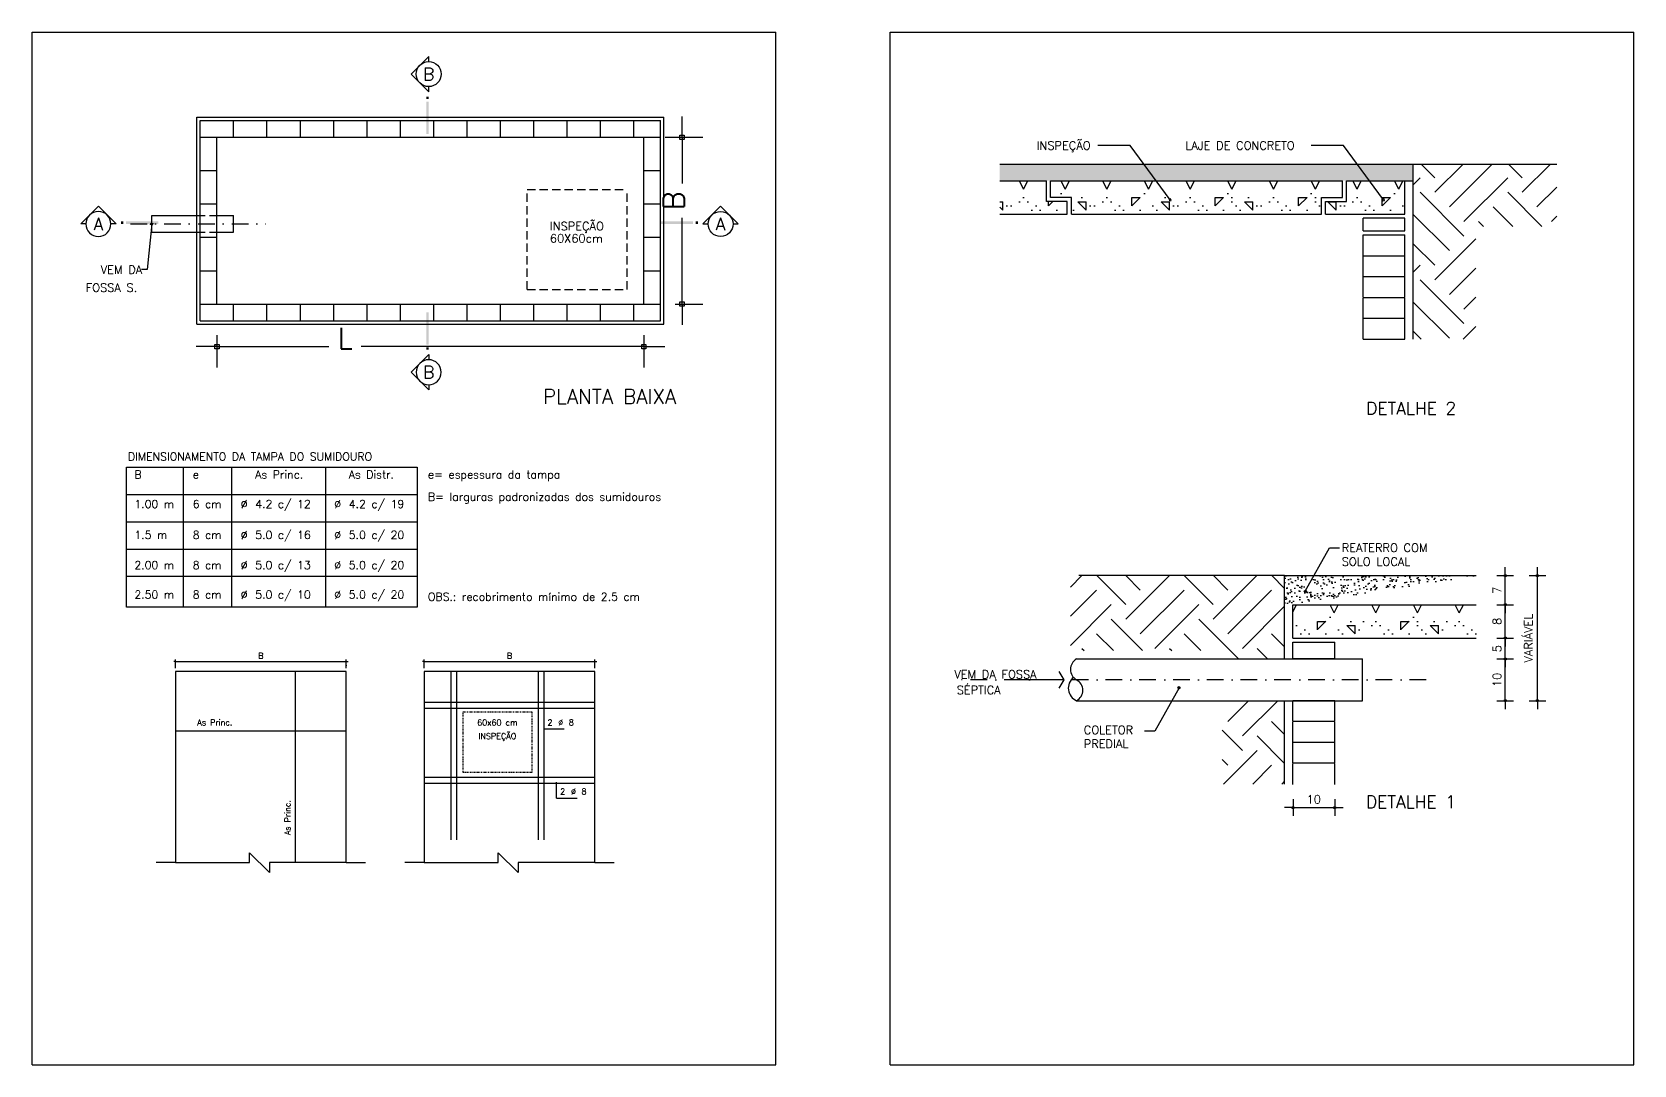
# Model space of a CAD drawing. Extents: x -2132 to -1330, y 3465 to 3713.
# Drawn here: x -1714.1 to -1329.9, y 3465.2 to 3713 of the extents above; entities that cross this region are included whole.
import ezdxf
from ezdxf.enums import TextEntityAlignment as Align

# ---------------------------------------------------------------- set-up
doc = ezdxf.new("R2010")
doc.units = 0
doc.header["$LTSCALE"] = 8
doc.header["$MEASUREMENT"] = 0
for name, pattern in [('DASHDOT', [1, 0.5, -0.25, 0, -0.25]), ('DASHDOTX2', [2, 1, -0.5, 0, -0.5]), ('HIDDEN', [0.375, 0.25, -0.125])]:
    doc.linetypes.add(name, pattern=pattern)
doc.layers.get('0').update_dxf_attribs({"linetype": 'CONTINUOUS'})
doc.layers.get('DEFPOINTS').update_dxf_attribs({"linetype": 'CONTINUOUS'})
for name, color, linetype in [('COTA', 13, 'CONTINUOUS'), ('EIXOS', 4, 'DASHDOT'), ('ESPEC', 2, 'CONTINUOUS'), ('ESTRUT', 12, 'CONTINUOUS'), ('HACHURA', 13, 'CONTINUOUS'), ('LINVISTA', 13, 'CONTINUOUS'), ('PAREDE', 6, 'CONTINUOUS'), ('PROJECAO', 13, 'HIDDEN'), ('REG120-160', 4, 'CONTINUOUS'), ('TERRENO', 4, 'CONTINUOUS')]:
    doc.layers.add(name, color=color, linetype=linetype)
doc.styles.add('REGUA120', font='simplex.shx')
doc.styles.add('REGUA140', font='simplex.shx')
doc.styles.add('REGUA60', font='simplex.shx')
doc.styles.add('REGUA80', font='simplex.shx')
doc.dimstyles.get("Standard").update_dxf_attribs({"dimtxt": 0.18, "dimasz": 0.18, "dimexe": 0.18, "dimexo": 0.0625, "dimgap": 0.09, "dimtad": 0, "dimtih": 1, "dimtoh": 1, "dimdec": 4, "dimzin": 0, "dimdsep": 46, "dimtxsty": 'Standard', "dimcen": 0.09, "dimadec": 0, "dimazin": 0, "dimtfac": 1, "dimtdec": 4, "dimtofl": 0, "dimtmove": 0, "dimatfit": 3, "dimfxl": 1, "dimtolj": 1, "dimtzin": 0, "dimarcsym": 0})

# ---------------------------------------------------------------- blocks, each defined once
blk = doc.blocks.new('INDPONTO')
at = {"color": 4, "linetype": 'ByBlock'}
blk.add_lwpolyline([(-0.2, 0.2), (0.2, 0.2), (0.2, -0.2), (-0.2, -0.2)], close=True, dxfattribs=at)
blk = doc.blocks.new('COTAPT')
at = {"color": 0, "linetype": 'ByBlock'}
blk.add_line((0, 0), (200, 0), dxfattribs=at)
at = {"color": 6, "linetype": 'ByBlock'}
blk.add_lwpolyline([(-20, 20), (20, 20), (20, -20), (-20, -20)], close=True, dxfattribs=at)
blk = doc.blocks.new('*D6')
at = {"color": 0, "linetype": 'ByBlock'}
for p, q in [((1263.92, 3443.41), (1267.92, 3443.41)), ((1265.92, 3433.42), (1265.92, 3443.4)), ((1263.92, 3433.41), (1267.92, 3433.41))]:
    blk.add_line(p, q, dxfattribs=at)
at = {"layer": 'DEFPOINTS', "color": 0, "linetype": 'ByBlock'}
for p in [(1260.92, 3443.41), (1265.92, 3443.41), (1260.92, 3433.41)]:
    blk.add_point(p, dxfattribs=at)
at = {"color": 0, "linetype": 'ByBlock', "xscale": 0.01, "yscale": 0.01, "zscale": 0.01}
for p, rotation in [((1265.92, 3443.41), 90), ((1265.92, 3433.41), 270)]:
    blk.add_blockref('COTAPT', p, dxfattribs=dict(at, rotation=rotation))
at = {"color": 2, "linetype": 'ByBlock', "insert": (1263.94, 3438.41), "char_height": 2, "attachment_point": 5, "rotation": 90, "style": 'REGUA80'}
blk.add_mtext('\\A1;10', dxfattribs=at)
blk = doc.blocks.new('*D7')
at = {"color": 0, "linetype": 'ByBlock'}
for p, q in [((1263.92, 3448.41), (1267.92, 3448.41)), ((1265.92, 3443.42), (1265.92, 3448.4)), ((1263.92, 3443.41), (1267.92, 3443.41))]:
    blk.add_line(p, q, dxfattribs=at)
at = {"layer": 'DEFPOINTS', "color": 0, "linetype": 'ByBlock'}
for p in [(1260.92, 3448.41), (1265.92, 3448.41), (1260.92, 3443.41)]:
    blk.add_point(p, dxfattribs=at)
at = {"color": 0, "linetype": 'ByBlock', "xscale": 0.01, "yscale": 0.01, "zscale": 0.01}
for p, rotation in [((1265.92, 3448.41), 90), ((1265.92, 3443.41), 270)]:
    blk.add_blockref('COTAPT', p, dxfattribs=dict(at, rotation=rotation))
at = {"color": 2, "linetype": 'ByBlock', "insert": (1263.94, 3445.91), "char_height": 2, "attachment_point": 5, "rotation": 90, "style": 'REGUA80'}
blk.add_mtext('\\A1;5', dxfattribs=at)
blk = doc.blocks.new('*D8')
at = {"color": 0, "linetype": 'ByBlock'}
for p, q in [((1263.92, 3456.41), (1267.92, 3456.41)), ((1265.92, 3448.42), (1265.92, 3456.4)), ((1263.92, 3448.41), (1267.92, 3448.41))]:
    blk.add_line(p, q, dxfattribs=at)
at = {"layer": 'DEFPOINTS', "color": 0, "linetype": 'ByBlock'}
for p in [(1260.92, 3456.41), (1265.92, 3456.41), (1260.92, 3448.41)]:
    blk.add_point(p, dxfattribs=at)
at = {"color": 0, "linetype": 'ByBlock', "xscale": 0.01, "yscale": 0.01, "zscale": 0.01}
for p, rotation in [((1265.92, 3456.41), 90), ((1265.92, 3448.41), 270)]:
    blk.add_blockref('COTAPT', p, dxfattribs=dict(at, rotation=rotation))
at = {"color": 2, "linetype": 'ByBlock', "insert": (1263.94, 3452.41), "char_height": 2, "attachment_point": 5, "rotation": 90, "style": 'REGUA80'}
blk.add_mtext('\\A1;8', dxfattribs=at)
blk = doc.blocks.new('*D9')
at = {"color": 0, "linetype": 'ByBlock'}
for p, q in [((1263.92, 3463.41), (1267.92, 3463.41)), ((1265.92, 3456.42), (1265.92, 3463.4)), ((1263.92, 3456.41), (1267.92, 3456.41))]:
    blk.add_line(p, q, dxfattribs=at)
at = {"layer": 'DEFPOINTS', "color": 0, "linetype": 'ByBlock'}
for p in [(1260.92, 3463.41), (1265.92, 3463.41), (1260.92, 3456.41)]:
    blk.add_point(p, dxfattribs=at)
at = {"color": 0, "linetype": 'ByBlock', "xscale": 0.01, "yscale": 0.01, "zscale": 0.01}
for p, rotation in [((1265.92, 3463.41), 90), ((1265.92, 3456.41), 270)]:
    blk.add_blockref('COTAPT', p, dxfattribs=dict(at, rotation=rotation))
at = {"color": 2, "linetype": 'ByBlock', "insert": (1263.94, 3459.91), "char_height": 2, "attachment_point": 5, "rotation": 90, "style": 'REGUA80'}
blk.add_mtext('\\A1;7', dxfattribs=at)
blk = doc.blocks.new('*D10')
at = {"color": 0, "linetype": 'ByBlock'}
for p, q in [((1271.6, 3463.41), (1275.6, 3463.41)), ((1273.6, 3433.42), (1273.6, 3463.4)), ((1271.6, 3433.41), (1275.6, 3433.41))]:
    blk.add_line(p, q, dxfattribs=at)
at = {"layer": 'DEFPOINTS', "color": 0, "linetype": 'ByBlock'}
for p in [(1268.6, 3463.41), (1273.6, 3463.41), (1268.6, 3433.41)]:
    blk.add_point(p, dxfattribs=at)
at = {"color": 0, "linetype": 'ByBlock', "xscale": 0.01, "yscale": 0.01, "zscale": 0.01}
for p, rotation in [((1273.6, 3463.41), 90), ((1273.6, 3433.41), 270)]:
    blk.add_blockref('COTAPT', p, dxfattribs=dict(at, rotation=rotation))
at = {"color": 2, "linetype": 'ByBlock', "insert": (1271.43, 3448.41), "char_height": 2, "attachment_point": 5, "rotation": 90, "style": 'REGUA80'}
blk.add_mtext('\\A1;VARIÁVEL', dxfattribs=at)
blk = doc.blocks.new('*D11')
at = {"color": 0, "linetype": 'ByBlock'}
for p, q in [((1214.99, 3409.75), (1214.99, 3405.75)), ((1224.99, 3409.75), (1224.99, 3405.75)), ((1215, 3407.75), (1224.98, 3407.75))]:
    blk.add_line(p, q, dxfattribs=at)
at = {"layer": 'DEFPOINTS', "color": 0, "linetype": 'ByBlock'}
for p in [(1214.99, 3412.75), (1224.99, 3412.75), (1224.99, 3407.75)]:
    blk.add_point(p, dxfattribs=at)
at = {"color": 0, "linetype": 'ByBlock', "xscale": 0.01, "yscale": 0.01, "zscale": 0.01, "rotation": 180}
blk.add_blockref('COTAPT', (1214.99, 3407.75), dxfattribs=at)
at = {"color": 0, "linetype": 'ByBlock', "xscale": 0.01, "yscale": 0.01, "zscale": 0.01}
blk.add_blockref('COTAPT', (1224.99, 3407.75), dxfattribs=at)
at = {"color": 2, "linetype": 'ByBlock', "insert": (1219.99, 3409.73), "char_height": 2, "attachment_point": 5, "style": 'REGUA80'}
blk.add_mtext('\\A1;10', dxfattribs=at)
blk = doc.blocks.new('INDSETA')
at = {"color": 4, "linetype": 'ByBlock'}
for p, q in [((1.24, 2), (0, 0)), ((0, 0), (1.24, -2))]:
    blk.add_line(p, q, dxfattribs=at)
blk = doc.blocks.new('A$C37BD664B')
at = {"layer": 'PAREDE', "color": 1}
for p, q in [((0, 525.4), (1089.4, 525.4)), ((0, 0), (0, 525.4)), ((213, 525.4), (213, 0)), ((393.7, 525.4), (393.7, 0)), ((746.9, 525.4), (746.9, 0)), ((1089.4, 525.4), (1089.4, 0)), ((0, 423), (1089.4, 423)), ((0, 320.6), (1089.4, 320.6)), ((0, 218.2), (1089.4, 218.2)), ((0, 115.9), (1089.4, 115.9)), ((1089.4, 0), (0, 0))]:
    blk.add_line(p, q, dxfattribs=at)
at = {"layer": 'PAREDE', "color": 1, "char_height": 30, "attachment_point": 1, "style": 'REGUA60'}
for s, insert in [('DIMENSIONAMENTO DA TAMPA DO SUMIDOURO', (5.8, 579.7)), ('B', (30, 512.4)), ('e', (248.5, 512.4)), ('As Princ.', (483.1, 512.4)), ('As Distr.', (833.6, 512.4)), ('e= espessura da tampa', (1130.2, 512.4)), ('B= larguras padronizadas dos sumidouros', (1130.2, 428.9)), ('1.00 m', (30, 401.9)), ('6 cm', (248.5, 401.9)), ('%%c', (428.6, 401.5)), ('4.2 c/ 12', (483.1, 401.9)), ('%%c', (779.1, 401.5)), ('4.2 c/ 19', (833.6, 401.9)), ('1.5 m', (30, 286.1)), ('8 cm', (248.5, 286.1)), ('%%c', (428.6, 285.6)), ('5.0 c/ 16', (483.1, 286.1)), ('%%c', (779.1, 285.6)), ('5.0 c/ 20', (833.6, 286.1)), ('2.00 m', (30, 172.9)), ('8 cm', (248.5, 172.9)), ('%%c', (428.6, 172.5)), ('5.0 c/ 13', (483.1, 172.9)), ('%%c', (779.1, 172.5)), ('5.0 c/ 20', (833.6, 172.9)), ('2.50 m', (30, 62.4)), ('8 cm', (248.5, 62.4)), ('%%c', (428.6, 62)), ('5.0 c/ 10', (483.1, 62.4)), ('%%c', (779.1, 62)), ('5.0 c/ 20', (833.6, 62.4)), ('OBS.: recobrimento mínimo de 2.5 cm', (1130.2, 54.3))]:
    blk.add_mtext(s, dxfattribs=dict(at, insert=insert))
blk = doc.blocks.new('CORTE2')
at = {"color": 4}
blk.add_lwpolyline([(-5, 0), (-7.07, 0), (0, 7.07), (7.07, 0), (5, 0, 1)], format="xyb", close=True, dxfattribs=at)
at = {"color": 0, "linetype": 'ByBlock'}
blk.add_arc((0, 0), 5, 180, 0, dxfattribs=at)
at = {"color": 4, "linetype": 'ByBlock'}
for points in [[(9, 0), (9, 1), (10, 0), (10, 1)], [(11, 0), (11, 1), (24, 0), (24, 1)]]:
    blk.add_solid(points, dxfattribs=at)
blk = doc.blocks.new('*D15')
at = {"color": 0, "linetype": 'ByBlock'}
for p, q in [((-1514.92, 3671.74), (-1505.87, 3671.74)), ((-1510.87, 3671.72), (-1510.87, 3660.66)), ((-1510.87, 3631.77), (-1510.87, 3652.43)), ((-1512.52, 3631.74), (-1505.87, 3631.74))]:
    blk.add_line(p, q, dxfattribs=at)
at = {"layer": 'DEFPOINTS', "color": 0, "linetype": 'ByBlock'}
for p in [(-1522.42, 3671.74), (-1510.87, 3671.74), (-1520.02, 3631.74)]:
    blk.add_point(p, dxfattribs=at)
at = {"color": 0, "linetype": 'ByBlock', "xscale": 0.025, "yscale": 0.025, "zscale": 0.025}
for p, rotation in [((-1510.87, 3671.74), 90), ((-1510.87, 3631.74), 270)]:
    blk.add_blockref('COTAPT', p, dxfattribs=dict(at, rotation=rotation))
at = {"color": 2, "linetype": 'ByBlock', "insert": (-1512.85, 3656.55), "char_height": 5, "attachment_point": 5, "rotation": 90, "style": 'REGUA80'}
blk.add_mtext('\\A1;B', dxfattribs=at)
blk = doc.blocks.new('*D16')
at = {"color": 0, "linetype": 'ByBlock'}
for p, q in [((-1622.42, 3624.24), (-1622.42, 3616.52)), ((-1520.02, 3624.24), (-1520.02, 3616.52)), ((-1622.4, 3621.52), (-1595.57, 3621.52)), ((-1520.05, 3621.52), (-1587.81, 3621.52))]:
    blk.add_line(p, q, dxfattribs=at)
at = {"layer": 'DEFPOINTS', "color": 0, "linetype": 'ByBlock'}
for p in [(-1622.42, 3631.74), (-1520.02, 3631.74), (-1520.02, 3621.52)]:
    blk.add_point(p, dxfattribs=at)
at = {"color": 0, "linetype": 'ByBlock', "xscale": 0.025, "yscale": 0.025, "zscale": 0.025, "rotation": 180}
blk.add_blockref('COTAPT', (-1622.42, 3621.52), dxfattribs=at)
at = {"color": 0, "linetype": 'ByBlock', "xscale": 0.025, "yscale": 0.025, "zscale": 0.025}
blk.add_blockref('COTAPT', (-1520.02, 3621.52), dxfattribs=at)
at = {"color": 2, "linetype": 'ByBlock', "insert": (-1591.69, 3623.5), "char_height": 5, "attachment_point": 5, "style": 'REGUA80'}
blk.add_mtext('\\A1;L', dxfattribs=at)
blk = doc.blocks.new('A$C13E42C7E')
at = {"layer": 'COTA', "linetype": 'ByBlock'}
for p, q in [((100, 1046.6), (100, 1091.6)), ((100, 1081.6), (974.2, 1081.6)), ((974.2, 1046.6), (974.2, 1091.6)), ((1375.2, 1046.6), (1375.2, 1091.6)), ((1375.2, 1081.6), (2249.4, 1081.6)), ((2249.4, 1046.6), (2249.4, 1091.6))]:
    blk.add_line(p, q, dxfattribs=at)
blk.add_point((974.2, 1060.8), dxfattribs=at)
at = {"layer": 'DEFPOINTS', "color": 0, "linetype": 'ByBlock'}
for p in [(974.2, 1081.6), (2249.4, 1081.6)]:
    blk.add_point(p, dxfattribs=at)
at = {"layer": 'PAREDE'}
for p, q in [((100, 1029.7), (100, 50)), ((974.2, 1029.7), (100, 1029.7)), ((974.2, 50), (974.2, 1029.7)), ((2249.4, 1029.7), (1375.2, 1029.7)), ((1375.2, 1029.7), (1375.2, 50)), ((2249.4, 50), (2249.4, 1029.7)), ((478.2, 100), (581.5, 0)), ((478.2, 50), (478.2, 100)), ((1753.4, 50), (1753.4, 100)), ((1753.4, 100), (1856.7, 0)), ((100, 50), (0, 50)), ((100, 50), (478.2, 50)), ((581.5, 50), (581.5, 0)), ((974.2, 50), (581.5, 50)), ((974.2, 50), (1074.2, 50)), ((1375.2, 50), (1275.2, 50)), ((1375.2, 50), (1753.4, 50)), ((1856.7, 50), (1856.7, 0)), ((2249.4, 50), (1856.7, 50)), ((2249.4, 50), (2349.4, 50))]:
    blk.add_line(p, q, dxfattribs=at)
at = {"layer": 'PAREDE', "color": 4}
for p, q in [((713.5, 1029.7), (713.5, 50)), ((1510.5, 1029.7), (1510.5, 166.2)), ((1540.5, 1029.7), (1540.5, 166.2)), ((1958.7, 1029.7), (1958.7, 166.2)), ((1988.7, 1029.7), (1988.7, 166.2)), ((1375.2, 872.8), (2249.4, 872.8)), ((1375.2, 842.8), (2249.4, 842.8)), ((100, 726.6), (974.2, 726.6)), ((1375.2, 487.3), (2249.4, 487.3)), ((1375.2, 457.3), (2249.4, 457.3))]:
    blk.add_line(p, q, dxfattribs=at)
at = {"layer": 'PAREDE', "color": 1}
for p, q in [((1988.1, 735.3), (2093, 735.3)), ((2053.4, 381), (2053.4, 463.2)), ((2053.4, 381), (2158.3, 381))]:
    blk.add_line(p, q, dxfattribs=at)
at = {"layer": 'PAREDE', "linetype": 'DASHDOTX2'}
blk.add_lwpolyline([(1574.5, 823.1), (1926.2, 823.1), (1926.2, 511.4), (1574.5, 511.4)], close=True, dxfattribs=at)
at = {"layer": 'COTA', "linetype": 'ByBlock', "xscale": 0.05, "yscale": 0.05, "zscale": 0.05, "rotation": 180}
for p in [(100, 1081.6), (1375.2, 1081.6)]:
    blk.add_blockref('COTAPT', p, dxfattribs=at)
at = {"layer": 'COTA', "linetype": 'ByBlock', "xscale": 0.05, "yscale": 0.05, "zscale": 0.05}
for p in [(974.2, 1081.6), (2249.4, 1081.6)]:
    blk.add_blockref('COTAPT', p, dxfattribs=at)
at = {"color": 2, "linetype": 'ByBlock', "char_height": 30, "attachment_point": 5, "style": 'REGUA60'}
for s, insert in [('B', (537.1, 1111)), ('B', (1812.3, 1111)), ('60x60 cm', (1749.9, 768.1)), ('INSPEÇÃO', (1749.9, 694.4))]:
    blk.add_mtext(s, dxfattribs=dict(at, insert=insert))
at = {"layer": 'PAREDE', "color": 1, "char_height": 30, "attachment_point": 1, "style": 'REGUA60'}
for s, insert in [('As Princ.', (211.3, 783.9)), ('2', (2006.7, 783.9)), ('%%c', (2061.8, 783.5)), ('8', (2116.3, 783.9)), ('2', (2072, 429.6)), ('%%c', (2127.1, 429.2)), ('8', (2181.6, 429.6))]:
    blk.add_mtext(s, dxfattribs=dict(at, insert=insert))
at = {"layer": 'PAREDE', "color": 1, "insert": (658.9, 190.3), "char_height": 30, "attachment_point": 1, "rotation": 90, "style": 'REGUA60'}
blk.add_mtext('As Princ.', dxfattribs=at)

msp = doc.modelspace()

# ---------------------------------------------------------------- hatches: boundary and pattern name
at = {"layer": 'HACHURA'}
h = msp.add_hatch(dxfattribs=at)
h.set_pattern_fill('AREIA,_O', color=256, scale=7.5)
h.set_pattern_definition([(0, (-2174.4806, 1140.9258), (4.425, 3.225), [0, -1.8, 0, -2.4, 0, -4.2]), (10, (-2171.4056, 1144.376), (2.481653, 6.225514), [0, -4.65, 0, -1.05, 0, -3.975]), (20, (-2173.9556, 1143.626), (1.580551, 7.279594), [0, -3.225, 0, -2.175, 0, -4.725]), (30, (-2171.0306, 1142.876), (0.17798, 5.99173), [0, -4.2, 0, -5.325, 0, -3.825]), (40, (-2172.3056, 1142.1258), (2.100627, 6.364196), [0, -3.075, 0, -2.475, 0, -4.275]), (50, (-2169.1556, 1141.3758), (-1.1556286, 4.6900983), [0, -0.9, 0, -5.925, 0, -3.525]), (60, (-2170.5806, 1140.626), (-1.126778, 8.098364), [0, -1.125, 0, -3.525, 0, -4.05]), (70, (-2172.3806, 1139.8758), (-2.113273, 4.280955), [0, -2.1, 0, -2.4, 0, -5.475]), (80, (-2171.8556, 1139.1258), (-2.5640755, 5.3261634), [0, -2.7, 0, -3.225]), (90, (-2168.6306, 1138.376), (-5.025, 3.45), [0, -4.125, 0, -2.325, 0, -5.475]), (100, (-2174.9306, 1139.1258), (-4.5442057, 2.016543), [0, -2.1, 0, -4.35, 0, -4.95]), (110, (-2174.1806, 1139.8758), (-4.7043345, 3.715069), [0, -3.6, 0, -2.85, 0, -3.975]), (120, (-2173.4306, 1140.626), (-6.689518, 2.286585), [0, -4.95, 0, -1.575, 0, -5.7]), (130, (-2172.6806, 1141.3758), (-4.954901, -0.0456226), [0, -2.85, 0, -1.05, 0, -5.85]), (140, (-2171.9306, 1142.126), (-7.791285, -1.001063), [0, -0.825, 0, -4.35, 0, -3.6]), (150, (-2171.1806, 1142.876), (-6.029951, -2.494181), [0, -2.1, 0, -2.475, 0, -4.8]), (160, (-2170.4306, 1143.626), (-7.421324, -4.162806), [0, -4.425, 0, -1.8, 0, -3.075]), (170, (-2169.6806, 1144.376), (-3.635932, -3.775993), [0, -2.85, 0, -1.65, 0, -5.775])])
h.paths.add_polyline_path([(-1382.839, 3677.307), (-1382.839, 3681.307), (-1482.001, 3681.307), (-1482.001, 3677.307)])
h = msp.add_hatch(dxfattribs=at)
h.set_pattern_fill('SOLO1', color=256, scale=35, style=0)
h.set_pattern_definition([(45, (-2175.68, 860.508), (2e-15, 21), [14.84924, -14.84924]), (45, (-2172.18, 857.008), (2e-15, 21), [14.84924, -14.84924]), (45, (-2168.68, 853.508), (2e-15, 21), [14.84924, -14.84924]), (315, (-2165.18, 853.508), (21, -6e-15), [14.84924, -14.84924]), (315, (-2161.68, 857.008), (21, -6e-15), [14.84924, -14.84924]), (315, (-2158.18, 860.508), (21, -6e-15), [14.84924, -14.84924])])
h.paths.add_polyline_path([(-1348.412, 3666.307), (-1367.839, 3666.307), (-1367.839, 3639.307), (-1382.839, 3639.307), (-1382.839, 3681.307), (-1348.412, 3681.307)])
h = msp.add_hatch(dxfattribs=at)
h.set_pattern_fill('CONCRETO', color=256, scale=20, style=0)
h.set_pattern_definition([(45, (-2483.327, 78.242), (0, 20.00009), [2.8284, -5.657, 1.4142, -8.4852, 2.8284, -7.07107]), (135, (-2470.327, 79.242), (-20.00009, 0), [2.82842, -4.2426, 1.4142, -7.071, 2.82842, -9.89963]), (63.43495, (-2486.327, 75.242), (1e-09, 20), [2.236, -8.944, 2.236, -8.94468]), (116.56505, (-2486.327, 75.242), (-8e-09, 20), [2.236, -8.944, 2.236, -8.94468]), (0, (-2486.327, 77.242), (0, 20), [1, -8, 2, -8, 1]), (0, (-2486.327, 80.242), (0, 20), [-3, 2, -8, 0, -7, 0]), (0, (-2486.327, 81.242), (0, 20), [-8, 0, -6, 2, -4, 0]), (0, (-2486.327, 84.242), (0, 20), [-4, 0, -5, 2, -9, 0]), (0, (-2486.327, 87.242), (0, 20), [-4, 2, -8, 2, -4, 0]), (0, (-2486.327, 92.242), (0, 20), [-3, 2, -4, 0, -11, 0]), (0, (-2486.327, 93.242), (0, 20), [-4, 0, -12, 2, -2, 0]), (90, (-2485.327, 79.242), (-20, 1e-15), [-6, 0, -6, 0, -8, 0]), (90, (-2483.327, 75.242), (-20, 1e-15), [-3, 2, -8, 0, -7, 0]), (90, (-2481.327, 75.242), (-20, 1e-15), [-8, 0, -7, 2, -3, 0]), (90, (-2470.327, 75.242), (-20, 1e-15), [-4, 2, -10, 2, -2, 0]), (90, (-2484.327, 77.242), (-20, 1e-15), [-6, 0, -7, 0, -7, 0]), (90, (-2482.327, 77.242), (-20, 1e-15), [-5, 0, -11, 0, -4, 0]), (90, (-2480.327, 78.242), (-20, 1e-15), [-10, 0, -3, 0, -7, 0]), (90, (-2479.327, 76.242), (-20, 1e-15), [-9, 0, -4, 0, -5, 0]), (90, (-2477.327, 79.242), (-20, 1e-15), [-8, 0, -3, 0, -8, 0]), (90, (-2476.327, 80.242), (-20, 1e-15), [-9, 0, -4, 0, -7, 0]), (90, (-2475.327, 75.242), (-20, 1e-15), [-12, 0, -5, 0, -3, 0]), (90, (-2474.327, 78.242), (-20, 1e-15), [-4, 0, -8, 0, -8, 0]), (90, (-2473.327, 77.242), (-20, 1e-15), [-9, 0, -5, 0, -6, 0]), (90, (-2472.327, 76.242), (-20, 1e-15), [-8, 0, -6, 0, -6, 0]), (90, (-2470.327, 77.242), (-20, 1e-15), [-6, 0, -6, 0, -8, 0]), (90, (-2468.327, 78.242), (-20, 1e-15), [-8, 0, -4, 0, -8, 0]), (90, (-2467.327, 79.242), (-20, 1e-15), [-3, 0, -12, 0, -5, 0])])
h.paths.add_polyline_path([(-1482.001, 3677.307), (-1482.001, 3669.307), (-1465.839, 3669.307), (-1465.839, 3672.307), (-1470.839, 3672.307), (-1470.839, 3677.307)])
h.paths.add_polyline_path([(-1404.839, 3669.307), (-1404.839, 3673.307), (-1399.839, 3673.307), (-1399.839, 3677.307), (-1469.839, 3677.307), (-1469.839, 3673.307), (-1464.839, 3673.307), (-1464.839, 3669.307)])
h.paths.add_polyline_path([(-1398.839, 3677.307), (-1398.839, 3672.307), (-1403.839, 3672.307), (-1403.839, 3669.307), (-1384.839, 3669.307), (-1384.839, 3677.307)])
h = msp.add_hatch(dxfattribs=at)
h.set_pattern_fill('SOLO1,_O', color=256, scale=35)
h.set_pattern_definition([(45, (-2501.81, 191.082), (2e-15, 21), [14.84924, -14.84924]), (45, (-2498.31, 187.582), (2e-15, 21), [14.84924, -14.84924]), (45, (-2494.81, 184.082), (2e-15, 21), [14.84924, -14.84924]), (315, (-2491.31, 184.082), (21, -6e-15), [14.84924, -14.84924]), (315, (-2487.81, 187.582), (21, -6e-15), [14.84924, -14.84924]), (315, (-2484.31, 191.082), (21, -6e-15), [14.84924, -14.84924])])
h.paths.add_polyline_path([(-1413.673, 3582.56), (-1463.061, 3582.56), (-1465.061, 3582.56), (-1465.061, 3564.56), (-1428.673, 3564.56), (-1428.673, 3562.56), (-1413.673, 3562.56)])
h.paths.add_polyline_path([(-1413.673, 3552.56), (-1428.673, 3552.56), (-1428.673, 3532.56), (-1413.673, 3532.56)])
h = msp.add_hatch(dxfattribs=at)
h.set_pattern_fill('AREIA,_O', color=256, scale=7.5)
h.set_pattern_definition([(0, (-1829.931, 1033.871), (4.425, 3.225), [0, -1.8, 0, -2.4, 0, -4.2]), (10, (-1826.856, 1037.321), (2.481653, 6.225514), [0, -4.65, 0, -1.05, 0, -3.975]), (20, (-1829.406, 1036.571), (1.580551, 7.279594), [0, -3.225, 0, -2.175, 0, -4.725]), (30, (-1826.481, 1035.821), (0.17798, 5.99173), [0, -4.2, 0, -5.325, 0, -3.825]), (40, (-1827.756, 1035.071), (2.100627, 6.364196), [0, -3.075, 0, -2.475, 0, -4.275]), (50, (-1824.606, 1034.321), (-1.1556286, 4.6900983), [0, -0.9, 0, -5.925, 0, -3.525]), (60, (-1826.031, 1033.571), (-1.126778, 8.098364), [0, -1.125, 0, -3.525, 0, -4.05]), (70, (-1827.831, 1032.821), (-2.113273, 4.280955), [0, -2.1, 0, -2.4, 0, -5.475]), (80, (-1827.306, 1032.071), (-2.5640755, 5.3261634), [0, -2.7, 0, -3.225]), (90, (-1824.081, 1031.321), (-5.025, 3.45), [0, -4.125, 0, -2.325, 0, -5.475]), (100, (-1830.381, 1032.071), (-4.544206, 2.016543), [0, -2.1, 0, -4.35, 0, -4.95]), (110, (-1829.631, 1032.821), (-4.7043345, 3.715069), [0, -3.6, 0, -2.85, 0, -3.975]), (120, (-1828.881, 1033.571), (-6.689518, 2.286585), [0, -4.95, 0, -1.575, 0, -5.7]), (130, (-1828.131, 1034.321), (-4.954901, -0.0456226), [0, -2.85, 0, -1.05, 0, -5.85]), (140, (-1827.381, 1035.071), (-7.791285, -1.001063), [0, -0.825, 0, -4.35, 0, -3.6]), (150, (-1826.631, 1035.821), (-6.029951, -2.494181), [0, -2.1, 0, -2.475, 0, -4.8]), (160, (-1825.881, 1036.571), (-7.421324, -4.162806), [0, -4.425, 0, -1.8, 0, -3.075]), (170, (-1825.131, 1037.321), (-3.635932, -3.775993), [0, -2.85, 0, -1.65, 0, -5.775])])
edge = h.paths.add_edge_path()
edge.add_line((-1367.752, 3575.56), (-1413.673, 3575.56))
edge.add_line((-1411.673, 3575.56), (-1367.752, 3575.56))
edge.add_line((-1413.673, 3582.56), (-1367.752, 3582.56))
h = msp.add_hatch(dxfattribs=at)
h.set_pattern_fill('CONCRETO', color=256, scale=20, style=0)
h.set_pattern_definition([(45, (-2498.81, 176.582), (0, 20.00009), [2.8284, -5.657, 1.4142, -8.4852, 2.8284, -7.07107]), (135, (-2485.81, 177.582), (-20.00009, 0), [2.82842, -4.2426, 1.4142, -7.071, 2.82842, -9.89963]), (63.43495, (-2501.809, 173.582), (1e-09, 20), [2.236, -8.944, 2.236, -8.94468]), (116.56505, (-2501.809, 173.582), (-8e-09, 20), [2.236, -8.944, 2.236, -8.94468]), (0, (-2501.81, 175.582), (0, 20), [1, -8, 2, -8, 1]), (0, (-2501.81, 178.582), (0, 20), [-3, 2, -8, 0, -7, 0]), (0, (-2501.81, 179.582), (0, 20), [-8, 0, -6, 2, -4, 0]), (0, (-2501.81, 182.582), (0, 20), [-4, 0, -5, 2, -9, 0]), (0, (-2501.81, 185.582), (0, 20), [-4, 2, -8, 2, -4, 0]), (0, (-2501.81, 190.582), (0, 20), [-3, 2, -4, 0, -11, 0]), (0, (-2501.81, 191.582), (0, 20), [-4, 0, -12, 2, -2, 0]), (90, (-2500.81, 177.582), (-20, 1e-15), [-6, 0, -6, 0, -8, 0]), (90, (-2498.81, 173.582), (-20, 1e-15), [-3, 2, -8, 0, -7, 0]), (90, (-2496.81, 173.582), (-20, 1e-15), [-8, 0, -7, 2, -3, 0]), (90, (-2485.81, 173.582), (-20, 1e-15), [-4, 2, -10, 2, -2, 0]), (90, (-2499.81, 175.582), (-20, 1e-15), [-6, 0, -7, 0, -7, 0]), (90, (-2497.81, 175.582), (-20, 1e-15), [-5, 0, -11, 0, -4, 0]), (90, (-2495.81, 176.582), (-20, 1e-15), [-10, 0, -3, 0, -7, 0]), (90, (-2494.81, 174.582), (-20, 1e-15), [-9, 0, -4, 0, -5, 0]), (90, (-2492.81, 177.582), (-20, 1e-15), [-8, 0, -3, 0, -8, 0]), (90, (-2491.81, 178.582), (-20, 1e-15), [-9, 0, -4, 0, -7, 0]), (90, (-2490.81, 173.582), (-20, 1e-15), [-12, 0, -5, 0, -3, 0]), (90, (-2489.81, 176.582), (-20, 1e-15), [-4, 0, -8, 0, -8, 0]), (90, (-2488.81, 175.582), (-20, 1e-15), [-9, 0, -5, 0, -6, 0]), (90, (-2487.81, 174.582), (-20, 1e-15), [-8, 0, -6, 0, -6, 0]), (90, (-2485.81, 175.582), (-20, 1e-15), [-6, 0, -6, 0, -8, 0]), (90, (-2483.81, 176.582), (-20, 1e-15), [-8, 0, -4, 0, -8, 0]), (90, (-2482.81, 177.582), (-20, 1e-15), [-3, 0, -12, 0, -5, 0])])
h.paths.add_polyline_path([(-1367.752, 3567.56), (-1367.752, 3575.56), (-1411.673, 3575.56), (-1411.673, 3567.56)])

# ---------------------------------------------------------------- linework, layer by layer
for p, q in [((-1674.583, 3642.917), (-1674.583, 3692.517)), ((-1674.583, 3692.517), (-1562.583, 3692.517)), ((-1673.783, 3691.717), (-1563.383, 3691.717)), ((-1673.783, 3643.717), (-1673.783, 3691.717)), ((-1665.783, 3687.717), (-1665.783, 3691.717)), ((-1657.783, 3687.717), (-1657.783, 3691.717)), ((-1649.783, 3687.717), (-1649.783, 3691.717)), ((-1641.783, 3687.717), (-1641.783, 3691.717)), ((-1633.783, 3687.717), (-1633.783, 3691.717)), ((-1625.783, 3687.717), (-1625.783, 3691.717)), ((-1617.783, 3687.717), (-1617.783, 3691.717)), ((-1609.783, 3687.717), (-1609.783, 3691.717)), ((-1601.783, 3687.717), (-1601.783, 3691.717)), ((-1593.783, 3687.717), (-1593.783, 3691.717)), ((-1585.783, 3687.717), (-1585.783, 3691.717)), ((-1577.783, 3687.717), (-1577.783, 3691.717)), ((-1569.783, 3687.717), (-1569.783, 3691.717)), ((-1563.383, 3643.717), (-1563.383, 3691.717)), ((-1562.583, 3642.917), (-1562.583, 3692.517)), ((-1673.783, 3687.717), (-1563.383, 3687.717)), ((-1669.783, 3647.717), (-1669.783, 3687.717)), ((-1567.383, 3647.717), (-1567.383, 3687.717)), ((-1482.001, 3681.307), (-1382.839, 3681.307)), ((-1673.783, 3679.717), (-1669.783, 3679.717)), ((-1567.383, 3679.717), (-1563.383, 3679.717)), ((-1673.783, 3671.717), (-1669.783, 3671.717)), ((-1567.383, 3671.717), (-1563.383, 3671.717)), ((-1685.423, 3668.917), (-1674.583, 3668.917)), ((-1685.423, 3664.917), (-1685.423, 3668.917)), ((-1669.783, 3668.917), (-1665.783, 3668.917)), ((-1665.783, 3664.917), (-1665.783, 3668.917)), ((-1685.423, 3664.917), (-1674.583, 3664.917)), ((-1673.783, 3663.717), (-1669.783, 3663.717)), ((-1669.783, 3664.917), (-1665.783, 3664.917)), ((-1567.383, 3663.717), (-1563.383, 3663.717)), ((-1673.783, 3655.717), (-1669.783, 3655.717)), ((-1567.383, 3655.717), (-1563.383, 3655.717)), ((-1673.783, 3647.717), (-1563.383, 3647.717)), ((-1665.783, 3643.717), (-1665.783, 3647.717)), ((-1657.783, 3643.717), (-1657.783, 3647.717)), ((-1649.783, 3643.717), (-1649.783, 3647.717)), ((-1641.783, 3643.717), (-1641.783, 3647.717)), ((-1633.783, 3643.717), (-1633.783, 3647.717)), ((-1625.783, 3643.717), (-1625.783, 3647.717)), ((-1625.783, 3643.717), (-1625.783, 3647.717)), ((-1617.783, 3643.717), (-1617.783, 3647.717)), ((-1609.783, 3643.717), (-1609.783, 3647.717)), ((-1601.783, 3643.717), (-1601.783, 3647.717)), ((-1593.783, 3643.717), (-1593.783, 3647.717)), ((-1585.783, 3643.717), (-1585.783, 3647.717)), ((-1577.783, 3643.717), (-1577.783, 3647.717)), ((-1569.783, 3643.717), (-1569.783, 3647.717)), ((-1674.583, 3642.917), (-1562.583, 3642.917)), ((-1673.783, 3643.717), (-1563.383, 3643.717)), ((-1413.673, 3582.56), (-1367.752, 3582.56)), ((-1463.574, 3562.56), (-1395.007, 3562.56)), ((-1395.007, 3552.56), (-1395.007, 3562.56)), ((-1463.574, 3552.56), (-1395.007, 3552.56))]:
    msp.add_line(p, q)
for centre, radius, start, end in [((-1462.241, 3560.06), 2.833, 118.07249, 241.92751), ((-1462.324, 3555.56), 3.25, 127.7637, 247.38014), ((-1464.908, 3555.06), 2.833, 298.07249, 61.92751)]:
    msp.add_arc(centre, radius, start, end)
at = {"layer": 'EIXOS'}
for p, q in [((-1690.511, 3666.917), (-1658.056, 3666.917)), ((-1379.753, 3557.56), (-1493.063, 3557.56))]:
    msp.add_line(p, q, dxfattribs=at)
at = {"layer": 'ESPEC'}
for p, q in [((-1450.721, 3685.744), (-1458.463, 3685.744)), ((-1441.167, 3672.682), (-1450.721, 3685.744)), ((-1399.536, 3685.744), (-1407.278, 3685.744)), ((-1389.981, 3672.682), (-1399.536, 3685.744)), ((-1685.423, 3666.917), (-1686.521, 3655.963)), ((-1686.521, 3655.963), (-1687.9, 3655.963)), ((-1408.73, 3578.82), (-1402.945, 3589.255)), ((-1402.945, 3589.255), (-1400.482, 3589.255)), ((-1466.562, 3557.56), (-1477.132, 3557.56)), ((-1439.018, 3555.658), (-1444.803, 3545.223)), ((-1444.803, 3545.223), (-1447.266, 3545.223))]:
    msp.add_line(p, q, dxfattribs=at)
at = {"layer": 'ESTRUT'}
for p, q in [((-1482.001, 3677.307), (-1470.839, 3677.307)), ((-1470.839, 3672.307), (-1470.839, 3677.307)), ((-1469.839, 3677.307), (-1399.839, 3677.307)), ((-1469.839, 3673.307), (-1469.839, 3677.307)), ((-1399.839, 3673.307), (-1399.839, 3677.307)), ((-1398.839, 3677.307), (-1384.839, 3677.307)), ((-1398.839, 3672.307), (-1398.839, 3677.307)), ((-1384.839, 3669.307), (-1384.839, 3677.307)), ((-1465.839, 3672.307), (-1470.839, 3672.307)), ((-1464.839, 3673.307), (-1469.839, 3673.307)), ((-1465.839, 3669.307), (-1465.839, 3672.307)), ((-1464.839, 3669.307), (-1464.839, 3673.307)), ((-1464.839, 3669.307), (-1464.839, 3673.307)), ((-1404.839, 3673.307), (-1399.839, 3673.307)), ((-1404.839, 3669.307), (-1404.839, 3673.307)), ((-1403.839, 3669.307), (-1403.839, 3672.307)), ((-1403.839, 3672.307), (-1398.839, 3672.307)), ((-1482.001, 3669.307), (-1465.839, 3669.307)), ((-1464.839, 3669.307), (-1404.839, 3669.307)), ((-1403.839, 3669.307), (-1384.839, 3669.307)), ((-1411.673, 3567.56), (-1411.673, 3575.56)), ((-1411.673, 3575.56), (-1367.752, 3575.56)), ((-1411.673, 3567.56), (-1367.752, 3567.56))]:
    msp.add_line(p, q, dxfattribs=at)
at = {"layer": 'HACHURA'}
msp.add_line((-1384.839, 3677.307), (-1382.839, 3677.307), dxfattribs=at)
at = {"layer": 'LINVISTA'}
for p, q in [((-1394.839, 3654.162), (-1394.839, 3659.162)), ((-1384.839, 3654.162), (-1384.839, 3659.162)), ((-1394.839, 3644.162), (-1394.839, 3649.162)), ((-1384.839, 3644.162), (-1384.839, 3649.162)), ((-1411.673, 3542.416), (-1411.673, 3547.416)), ((-1401.673, 3542.416), (-1401.673, 3547.416)), ((-1411.673, 3532.416), (-1411.673, 3537.416)), ((-1401.673, 3532.416), (-1401.673, 3537.416))]:
    msp.add_line(p, q, dxfattribs=at)
at = {"layer": 'PAREDE'}
for p, q in [((-1714.139, 3712.967), (-1535.709, 3712.967)), ((-1714.139, 3465.168), (-1714.139, 3712.967)), ((-1535.709, 3465.168), (-1535.709, 3712.967)), ((-1508.317, 3712.967), (-1329.887, 3712.967)), ((-1508.317, 3465.168), (-1508.317, 3712.967)), ((-1329.887, 3465.168), (-1329.887, 3712.967)), ((-1384.839, 3668.307), (-1394.839, 3668.307)), ((-1394.839, 3665.307), (-1394.839, 3668.307)), ((-1384.839, 3665.307), (-1384.839, 3668.307)), ((-1394.839, 3665.307), (-1384.839, 3665.307)), ((-1394.839, 3659.307), (-1394.839, 3664.307)), ((-1394.839, 3664.307), (-1384.839, 3664.307)), ((-1384.839, 3659.307), (-1384.839, 3664.307)), ((-1394.839, 3659.307), (-1384.839, 3659.307)), ((-1394.839, 3654.307), (-1384.839, 3654.307)), ((-1394.839, 3649.307), (-1394.839, 3654.307)), ((-1384.839, 3649.307), (-1384.839, 3654.307)), ((-1394.839, 3649.307), (-1384.839, 3649.307)), ((-1394.839, 3644.307), (-1384.839, 3644.307)), ((-1394.839, 3644.307), (-1384.839, 3644.307)), ((-1394.839, 3639.307), (-1394.839, 3644.307)), ((-1384.839, 3639.307), (-1384.839, 3644.307)), ((-1394.839, 3639.307), (-1384.839, 3639.307)), ((-1411.673, 3562.56), (-1411.673, 3566.56)), ((-1411.673, 3566.56), (-1401.673, 3566.56)), ((-1401.673, 3562.56), (-1401.673, 3566.56)), ((-1401.673, 3562.56), (-1411.673, 3562.56)), ((-1401.673, 3552.56), (-1411.673, 3552.56)), ((-1411.673, 3547.56), (-1411.673, 3552.56)), ((-1401.673, 3547.56), (-1401.673, 3552.56)), ((-1401.673, 3547.56), (-1411.673, 3547.56)), ((-1401.673, 3542.56), (-1411.673, 3542.56)), ((-1411.673, 3537.56), (-1411.673, 3542.56)), ((-1401.673, 3537.56), (-1401.673, 3542.56)), ((-1401.673, 3537.56), (-1411.673, 3537.56)), ((-1714.139, 3465.168), (-1535.709, 3465.168)), ((-1508.317, 3465.168), (-1329.887, 3465.168))]:
    msp.add_line(p, q, dxfattribs=at)
at = {"layer": 'PROJECAO'}
for p, q in [((-1595.383, 3675.205), (-1571.383, 3675.205)), ((-1595.383, 3651.205), (-1595.383, 3675.205)), ((-1571.383, 3651.205), (-1571.383, 3675.205)), ((-1674.583, 3668.917), (-1669.783, 3668.917)), ((-1674.583, 3664.917), (-1669.783, 3664.917)), ((-1595.383, 3651.205), (-1571.383, 3651.205))]:
    msp.add_line(p, q, dxfattribs=at)
at = {"layer": 'TERRENO'}
for p, q in [((-1382.839, 3681.307), (-1348.412, 3681.307)), ((-1382.839, 3639.307), (-1382.839, 3681.307)), ((-1413.673, 3582.56), (-1463.061, 3582.56)), ((-1413.673, 3562.56), (-1413.673, 3582.56)), ((-1413.673, 3532.56), (-1413.673, 3552.56))]:
    msp.add_line(p, q, dxfattribs=at)

# ---------------------------------------------------------------- block references
at = {"layer": 'ESPEC', "yscale": 0.6000000000000001, "zscale": 0.6000000000000001, "rotation": 90}
for p, xscale in [((-1618.993, 3702.876), -0.6000000000000001), ((-1618.993, 3631.351), 0.6000000000000001)]:
    msp.add_blockref('CORTE2', p, dxfattribs=dict(at, xscale=xscale))
at = {"layer": 'ESPEC', "yscale": 0.6000000000000001, "zscale": 0.6000000000000001}
for p, xscale in [((-1698.232, 3666.917), 0.6000000000000001), ((-1548.974, 3666.917), -0.6000000000000001)]:
    msp.add_blockref('CORTE2', p, dxfattribs=dict(at, xscale=xscale))
at = {"layer": 'ESPEC', "xscale": -1, "rotation": 283.0373453018161}
for p in [(-1441.167, 3672.682), (-1389.981, 3672.682)]:
    msp.add_blockref('INDPONTO', p, dxfattribs=at)
at = {"layer": 'ESPEC'}
for name, p, rotation in [('INDPONTO', (-1685.423, 3666.917), 246.5625728955142), ('INDPONTO', (-1408.73, 3578.82), 60.99309090638814), ('INDSETA', (-1466.562, 3557.56), 180), ('INDPONTO', (-1439.018, 3555.658), 240.9930909063881)]:
    msp.add_blockref(name, p, dxfattribs=dict(at, rotation=rotation))
at = {"layer": 'PAREDE'}
for name, p, xscale, yscale, zscale in [('A$C37BD664B', (-1691.52, 3574.98), 0.06400000000000002, 0.06400000000000002, 0.06400000000000002), ('A$C13E42C7E', (-1684.376, 3511.377), 0.04677750000000001, 0.04677750000000001, 0.04677750000000001)]:
    msp.add_blockref(name, p, dxfattribs=dict(at, xscale=xscale, yscale=yscale, zscale=zscale))

# ---------------------------------------------------------------- texts
at = {"layer": 'ESPEC', "style": 'REGUA80'}
for s, p in [('INSPEÇÃO', (-1473.154, 3685.744)), ('LAJE DE CONCRETO', (-1437.492, 3685.744)), ('REATERRO COM ', (-1399.982, 3589.255)), ('SOLO LOCAL', (-1399.982, 3585.906)), ('VEM DA FOSSA ', (-1492.908, 3558.884)), ('SÉPTICA', (-1492.355, 3555.117)), ('COLETOR ', (-1461.861, 3545.545)), ('PREDIAL', (-1461.861, 3542.214))]:
    msp.add_text(s, height=2, dxfattribs=at).set_placement(p, align=Align.MIDDLE_LEFT)
for s, p in [('INSPEÇÃO', (-1589.924, 3665.405)), ('60X60cm', (-1589.924, 3662.457))]:
    msp.add_text(s, height=2, dxfattribs=at).set_placement(p)
for s, p in [('VEM DA ', (-1686.347, 3655.963)), ('FOSSA S.', (-1688.9, 3651.642))]:
    msp.add_text(s, height=2, dxfattribs=at).set_placement(p, align=Align.MIDDLE_RIGHT)
at = {"layer": 'REG120-160', "style": 'REGUA120'}
for s, p in [('B', (-1618.993, 3702.876)), ('A', (-1698.232, 3666.917)), ('A', (-1548.974, 3666.917)), ('B', (-1618.993, 3631.351))]:
    msp.add_text(s, height=3, dxfattribs=at).set_placement(p, align=Align.MIDDLE)
at = {"layer": 'REG120-160'}
for s, height, style, p in [('PLANTA BAIXA', 3.5, 'REGUA140', (-1591.581, 3623.793)), ('DETALHE 2', 3, 'REGUA120', (-1394.124, 3621.198)), ('DETALHE 1', 3, 'REGUA120', (-1394.193, 3526.802))]:
    msp.add_text(s, height=height, dxfattribs=dict(at, style=style)).set_placement(p)

# ---------------------------------------------------------------- dimensions: what is measured, and where the dimension line sits
at = {"layer": 'COTA'}
dim = msp.add_linear_dim(base=(-1558.224, 3687.717), p1=(-1567.383, 3647.717), p2=(-1569.783, 3687.717), angle=90, text='B', dimstyle='Standard', override={"dimscale": 2.5, "dimtxt": 2, "dimasz": 0.01, "dimexe": 2, "dimexo": 3, "dimgap": 0.98, "dimtad": 1, "dimtih": 0, "dimtoh": 0, "dimdec": 2, "dimrnd": 0.5, "dimzin": 8, "dimtxsty": 'REGUA80', "dimblk": 'COTAPT', "dimcen": 4, "dimdle": 4, "dimclrt": 2, "dimaunit": 1, "dimtmove": 2}, dxfattribs=at)
dim.commit()
dim.dimension.update_dxf_attribs({"geometry": '*D15', "text_midpoint": (-1560.204, 3672.524), "dimtype": 160, "insert": (-47.358, 15.976)})
dim = msp.add_linear_dim(base=(-1567.383, 3637.494), p1=(-1669.783, 3647.717), p2=(-1567.383, 3647.717), text='L', dimstyle='Standard', override={"dimscale": 2.5, "dimtxt": 2, "dimasz": 0.01, "dimexe": 2, "dimexo": 3, "dimgap": 0.98, "dimtad": 1, "dimtih": 0, "dimtoh": 0, "dimdec": 2, "dimrnd": 0.5, "dimzin": 8, "dimtxsty": 'REGUA80', "dimblk": 'COTAPT', "dimcen": 4, "dimdle": 4, "dimclrt": 2, "dimaunit": 1, "dimtmove": 2}, dxfattribs=at)
dim.commit()
dim.dimension.update_dxf_attribs({"geometry": '*D16', "text_midpoint": (-1639.051, 3639.474), "dimtype": 160, "insert": (-47.358, 15.976)})
for base, p1, p2, picture, middle in [((-1360.74, 3582.56), (-1365.74, 3575.56), (-1365.74, 3582.56), '*D9', (-1362.72, 3579.06)), ((-1360.74, 3575.56), (-1365.74, 3567.56), (-1365.74, 3575.56), '*D8', (-1362.72, 3571.56)), ((-1360.74, 3567.56), (-1365.74, 3562.56), (-1365.74, 3567.56), '*D7', (-1362.72, 3565.06)), ((-1360.74, 3562.56), (-1365.74, 3552.56), (-1365.74, 3562.56), '*D6', (-1362.72, 3557.56))]:
    dim = msp.add_linear_dim(base=base, p1=p1, p2=p2, angle=90, dimstyle='Standard', override={"dimtxt": 2, "dimasz": 0.01, "dimexe": 2, "dimexo": 3, "dimgap": 0.98, "dimtad": 1, "dimtih": 0, "dimtoh": 0, "dimdec": 2, "dimrnd": 0.5, "dimzin": 8, "dimtxsty": 'REGUA80', "dimblk": 'COTAPT', "dimcen": 4, "dimdle": 4, "dimclrt": 2, "dimaunit": 1, "dimtmove": 2}, dxfattribs=at)
    dim.commit()
    dim.dimension.update_dxf_attribs({"geometry": picture, "text_midpoint": middle, "insert": (-2626.662, 119.151)})
dim = msp.add_linear_dim(base=(-1353.064, 3582.56), p1=(-1358.064, 3552.56), p2=(-1358.064, 3582.56), angle=90, text='VARIÁVEL', dimstyle='Standard', override={"dimtxt": 2, "dimasz": 0.01, "dimexe": 2, "dimexo": 3, "dimgap": 0.98, "dimtad": 1, "dimtih": 0, "dimtoh": 0, "dimdec": 2, "dimrnd": 0.5, "dimzin": 8, "dimtxsty": 'REGUA80', "dimblk": 'COTAPT', "dimcen": 4, "dimdle": 4, "dimclrt": 2, "dimaunit": 1, "dimtmove": 2}, dxfattribs=at)
dim.commit()
dim.dimension.update_dxf_attribs({"geometry": '*D10', "text_midpoint": (-1355.235, 3567.56), "insert": (-2626.662, 119.151)})
dim = msp.add_linear_dim(base=(-1401.673, 3526.899), p1=(-1411.673, 3531.899), p2=(-1401.673, 3531.899), dimstyle='Standard', override={"dimtxt": 2, "dimasz": 0.01, "dimexe": 2, "dimexo": 3, "dimgap": 0.98, "dimtad": 1, "dimtih": 0, "dimtoh": 0, "dimdec": 2, "dimrnd": 0.5, "dimzin": 8, "dimtxsty": 'REGUA80', "dimblk": 'COTAPT', "dimcen": 4, "dimdle": 4, "dimclrt": 2, "dimaunit": 1, "dimtmove": 2}, dxfattribs=at)
dim.commit()
dim.dimension.update_dxf_attribs({"geometry": '*D11', "text_midpoint": (-1406.673, 3528.879), "insert": (-2626.662, 119.151)})

doc.saveas('drawing.dxf')
